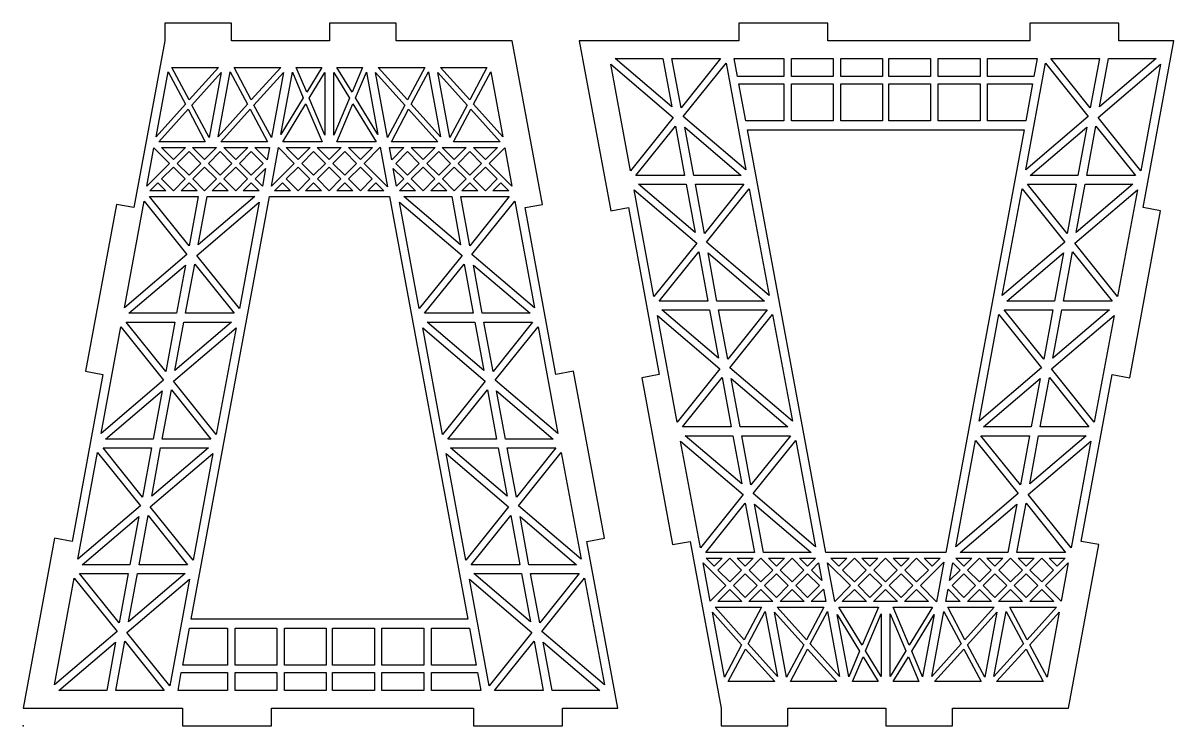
# Model space of a CAD drawing. Extents: x -98 to 109, y -126 to 135.
# Drawn here: x -98 to 108.9, y -126.5 to -0.1 of the extents above; entities that cross this region are included whole.
import ezdxf

# ---------------------------------------------------------------- set-up
doc = ezdxf.new("R2010")
doc.units = 0
doc.header["$MEASUREMENT"] = 0
doc.layers.add('CYAN', color=4, linetype='Continuous')
doc.layers.add('RED', color=1, linetype='Continuous')

msp = doc.modelspace()

# ---------------------------------------------------------------- linework, layer by layer
at = {"layer": 'CYAN'}
for p, q in [((-60.470003, -0.050002), (-72.470003, -0.050002)), ((-72.470003, -0.050002), (-72.470003, -3.250002)), ((-60.470003, -3.250002), (-60.470003, -0.050002)), ((-30.870003, -0.050002), (-42.870003, -0.050002)), ((-42.870003, -0.050002), (-42.870003, -3.250002)), ((-30.870003, -3.250002), (-30.870003, -0.050002)), ((46.729997, -0.050002), (30.729997, -0.050002)), ((30.729997, -0.050002), (30.729997, -3.250002)), ((46.729997, -3.250002), (46.729997, -0.050002)), ((99.049997, -0.050002), (83.049997, -0.050002)), ((83.049997, -0.050002), (83.049997, -3.250002)), ((99.049997, -3.250002), (99.049997, -0.050002)), ((-72.470003, -3.250002), (-78.030003, -33.250002)), ((-42.870003, -3.250002), (-60.470003, -3.250002)), ((-10.010003, -3.250002), (-30.870003, -3.250002)), ((-4.570003, -32.670002), (-10.010003, -3.250002)), ((2.049997, -3.250002), (7.709997, -33.830002)), ((30.729997, -3.250002), (2.049997, -3.250002)), ((83.049997, -3.250002), (46.729997, -3.250002)), ((108.949997, -3.250002), (99.049997, -3.250002)), ((103.389997, -33.250002), (108.949997, -3.250002)), ((-68.090003, -13.890002), (-71.190003, -8.050002)), ((-71.190003, -8.050002), (-62.810003, -8.050002)), ((-62.810003, -8.050002), (-68.090003, -13.890002)), ((-56.910003, -13.890002), (-60.010003, -8.050002)), ((-60.010003, -8.050002), (-51.630003, -8.050002)), ((-51.630003, -8.050002), (-56.910003, -13.890002)), ((-46.950003, -12.490002), (-48.830003, -8.050002)), ((-48.830003, -8.050002), (-44.230003, -8.050002)), ((-44.230003, -8.050002), (-46.950003, -12.490002)), ((-38.790003, -12.490002), (-41.510003, -8.050002)), ((-41.510003, -8.050002), (-36.910003, -8.050002)), ((-36.910003, -8.050002), (-38.790003, -12.490002)), ((-28.830003, -13.890002), (-34.110003, -8.050002)), ((-34.110003, -8.050002), (-25.730003, -8.050002)), ((-25.730003, -8.050002), (-28.830003, -13.890002)), ((-17.650003, -13.890002), (-22.930003, -8.050002)), ((-22.930003, -8.050002), (-14.550003, -8.050002)), ((-14.550003, -8.050002), (-17.650003, -13.890002)), ((7.709997, -7.450002), (18.949997, -17.030002)), ((11.269997, -26.610002), (7.709997, -7.450002)), ((8.509997, -6.450002), (17.089997, -6.450002)), ((18.689997, -15.130002), (8.509997, -6.450002)), ((17.089997, -6.450002), (18.689997, -15.130002)), ((18.709997, -6.450002), (27.449997, -6.450002)), ((20.349997, -15.290002), (18.709997, -6.450002)), ((27.449997, -6.450002), (20.349997, -15.290002)), ((20.729997, -16.870002), (28.429997, -7.290002)), ((28.429997, -7.290002), (31.969997, -26.450002)), ((29.909997, -6.450002), (38.809997, -6.450002)), ((30.489997, -9.650002), (29.909997, -6.450002)), ((38.809997, -6.450002), (38.809997, -9.650002)), ((40.169997, -9.650002), (40.169997, -6.450002)), ((40.169997, -6.450002), (47.689997, -6.450002)), ((47.689997, -6.450002), (47.689997, -9.650002)), ((49.049997, -9.650002), (49.049997, -6.450002)), ((49.049997, -6.450002), (56.569997, -6.450002)), ((56.569997, -6.450002), (56.569997, -9.650002)), ((57.689997, -9.650002), (57.689997, -6.450002)), ((57.689997, -6.450002), (65.209997, -6.450002)), ((65.209997, -6.450002), (65.209997, -9.650002)), ((66.569997, -9.650002), (66.569997, -6.450002)), ((66.569997, -6.450002), (74.089997, -6.450002)), ((74.089997, -6.450002), (74.089997, -9.650002)), ((75.449997, -9.650002), (75.449997, -6.450002)), ((75.449997, -6.450002), (84.349997, -6.450002)), ((82.289997, -26.450002), (85.829997, -7.290002)), ((84.349997, -6.450002), (83.769997, -9.650002)), ((85.829997, -7.290002), (93.529997, -16.870002)), ((86.809997, -6.450002), (95.549997, -6.450002)), ((93.909997, -15.290002), (86.809997, -6.450002)), ((95.549997, -6.450002), (93.909997, -15.290002)), ((95.309997, -17.030002), (106.549997, -7.450002)), ((105.749997, -6.450002), (95.569997, -15.130002)), ((95.569997, -15.130002), (97.169997, -6.450002)), ((97.169997, -6.450002), (105.749997, -6.450002)), ((106.549997, -7.450002), (102.989997, -26.610002)), ((-74.030003, -20.510002), (-71.870003, -8.810002)), ((-71.870003, -8.810002), (-68.770003, -14.650002)), ((-67.610003, -14.810002), (-62.330003, -8.950002)), ((-62.330003, -8.950002), (-64.510003, -20.650002)), ((-62.850003, -20.510002), (-60.690003, -8.810002)), ((-60.690003, -8.810002), (-57.590003, -14.650002)), ((-56.430003, -14.810002), (-51.150003, -8.950002)), ((-51.150003, -8.950002), (-53.310003, -20.650002)), ((-51.590003, -20.090002), (-49.510003, -8.910002)), ((-49.510003, -8.910002), (-47.570003, -13.490002)), ((-46.490003, -13.570002), (-43.670003, -8.970002)), ((-43.670003, -8.970002), (-43.670003, -20.190002)), ((-42.070003, -8.970002), (-39.250003, -13.570002)), ((-42.070003, -20.190002), (-42.070003, -8.970002)), ((-38.170003, -13.490002), (-36.230003, -8.910002)), ((-36.230003, -8.910002), (-34.150003, -20.090002)), ((-34.590003, -8.950002), (-29.310003, -14.810002)), ((-32.430003, -20.650002), (-34.590003, -8.950002)), ((-28.150003, -14.650002), (-25.050003, -8.810002)), ((-25.050003, -8.810002), (-22.890003, -20.510002)), ((-23.410003, -8.950002), (-18.130003, -14.810002)), ((-21.230003, -20.650002), (-23.410003, -8.950002)), ((-16.970003, -14.650002), (-13.870003, -8.810002)), ((-13.870003, -8.810002), (-11.710003, -20.510002)), ((38.809997, -9.650002), (30.489997, -9.650002)), ((47.689997, -9.650002), (40.169997, -9.650002)), ((56.569997, -9.650002), (49.049997, -9.650002)), ((65.209997, -9.650002), (57.689997, -9.650002)), ((74.089997, -9.650002), (66.569997, -9.650002)), ((83.769997, -9.650002), (75.449997, -9.650002)), ((30.749997, -11.010002), (38.809997, -11.010002)), ((31.969997, -17.650002), (30.749997, -11.010002)), ((38.809997, -11.010002), (38.809997, -17.650002)), ((40.169997, -17.650002), (40.169997, -11.010002)), ((40.169997, -11.010002), (47.689997, -11.010002)), ((47.689997, -11.010002), (47.689997, -17.650002)), ((49.049997, -11.010002), (56.569997, -11.010002)), ((49.049997, -17.650002), (49.049997, -11.010002)), ((56.569997, -11.010002), (56.569997, -17.650002)), ((57.689997, -11.010002), (65.209997, -11.010002)), ((57.689997, -17.650002), (57.689997, -11.010002)), ((65.209997, -11.010002), (65.209997, -17.650002)), ((66.569997, -11.010002), (74.089997, -11.010002)), ((66.569997, -17.650002), (66.569997, -11.010002)), ((74.089997, -11.010002), (74.089997, -17.650002)), ((75.449997, -11.010002), (83.509997, -11.010002)), ((75.449997, -17.650002), (75.449997, -11.010002)), ((83.509997, -11.010002), (82.289997, -17.650002)), ((-47.570003, -13.490002), (-51.590003, -20.090002)), ((-43.670003, -20.190002), (-46.490003, -13.570002)), ((-39.250003, -13.570002), (-42.070003, -20.190002)), ((-34.150003, -20.090002), (-38.170003, -13.490002)), ((-68.770003, -14.650002), (-74.030003, -20.510002)), ((-73.550003, -21.410002), (-68.290003, -15.570002)), ((-68.290003, -15.570002), (-65.190003, -21.410002)), ((-64.510003, -20.650002), (-67.610003, -14.810002)), ((-57.590003, -14.650002), (-62.850003, -20.510002)), ((-62.370003, -21.410002), (-57.110003, -15.570002)), ((-57.110003, -15.570002), (-54.010003, -21.410002)), ((-53.310003, -20.650002), (-56.430003, -14.810002)), ((-51.270003, -21.410002), (-47.090003, -14.590002)), ((-47.090003, -14.590002), (-44.190003, -21.410002)), ((-41.550003, -21.410002), (-38.650003, -14.590002)), ((-38.650003, -14.590002), (-34.470003, -21.410002)), ((-29.310003, -14.810002), (-32.430003, -20.650002)), ((-31.730003, -21.410002), (-28.630003, -15.570002)), ((-28.630003, -15.570002), (-23.370003, -21.410002)), ((-22.890003, -20.510002), (-28.150003, -14.650002)), ((-18.130003, -14.810002), (-21.230003, -20.650002)), ((-20.550003, -21.410002), (-17.450003, -15.570002)), ((-17.450003, -15.570002), (-12.190003, -21.410002)), ((-11.710003, -20.510002), (-16.970003, -14.650002)), ((18.949997, -17.030002), (11.269997, -26.610002)), ((12.229997, -27.450002), (19.329997, -18.610002)), ((19.329997, -18.610002), (20.969997, -27.450002)), ((31.969997, -26.450002), (20.729997, -16.870002)), ((38.809997, -17.650002), (31.969997, -17.650002)), ((47.689997, -17.650002), (40.169997, -17.650002)), ((56.569997, -17.650002), (49.049997, -17.650002)), ((65.209997, -17.650002), (57.689997, -17.650002)), ((74.089997, -17.650002), (66.569997, -17.650002)), ((82.289997, -17.650002), (75.449997, -17.650002)), ((93.529997, -16.870002), (82.289997, -26.450002)), ((93.289997, -27.450002), (94.929997, -18.610002)), ((94.929997, -18.610002), (102.029997, -27.450002)), ((102.989997, -26.610002), (95.309997, -17.030002)), ((22.609997, -27.450002), (20.989997, -18.770002)), ((20.989997, -18.770002), (31.169997, -27.450002)), ((32.269997, -19.250002), (81.989997, -19.250002)), ((46.349997, -95.250002), (32.269997, -19.250002)), ((81.989997, -19.250002), (67.909997, -95.250002)), ((83.089997, -27.450002), (93.269997, -18.770002)), ((93.269997, -18.770002), (91.649997, -27.450002)), ((-75.690003, -29.370002), (-74.410003, -22.470002)), ((-74.410003, -22.470002), (-71.590003, -25.290002)), ((-65.190003, -21.410002), (-73.550003, -21.410002)), ((-70.910003, -24.610002), (-73.070003, -22.450002)), ((-73.070003, -22.450002), (-68.750003, -22.450002)), ((-68.750003, -22.450002), (-70.910003, -24.610002)), ((-67.470003, -22.450002), (-63.150003, -22.450002)), ((-65.310003, -24.610002), (-67.470003, -22.450002)), ((-63.150003, -22.450002), (-65.310003, -24.610002)), ((-54.010003, -21.410002), (-62.370003, -21.410002)), ((-59.710003, -24.610002), (-61.870003, -22.450002)), ((-61.870003, -22.450002), (-57.550003, -22.450002)), ((-57.550003, -22.450002), (-59.710003, -24.610002)), ((-54.070003, -24.670002), (-56.270003, -22.450002)), ((-56.270003, -22.450002), (-53.650003, -22.450002)), ((-53.650003, -22.450002), (-54.070003, -24.670002)), ((-53.310003, -29.410002), (-52.030003, -22.450002)), ((-52.030003, -22.450002), (-49.190003, -25.290002)), ((-44.190003, -21.410002), (-51.270003, -21.410002)), ((-48.510003, -24.610002), (-50.670003, -22.450002)), ((-50.670003, -22.450002), (-46.350003, -22.450002)), ((-46.350003, -22.450002), (-48.510003, -24.610002)), ((-42.910003, -24.610002), (-45.070003, -22.450002)), ((-45.070003, -22.450002), (-40.750003, -22.450002)), ((-40.750003, -22.450002), (-42.910003, -24.610002)), ((-34.470003, -21.410002), (-41.550003, -21.410002)), ((-37.310003, -24.610002), (-39.470003, -22.450002)), ((-39.470003, -22.450002), (-35.150003, -22.450002)), ((-35.150003, -22.450002), (-37.310003, -24.610002)), ((-36.630003, -25.290002), (-33.730003, -22.390002)), ((-33.730003, -22.390002), (-32.410003, -29.510002)), ((-31.670003, -24.670002), (-32.090003, -22.450002)), ((-32.090003, -22.450002), (-29.470003, -22.450002)), ((-23.370003, -21.410002), (-31.730003, -21.410002)), ((-29.470003, -22.450002), (-31.670003, -24.670002)), ((-26.030003, -24.610002), (-28.190003, -22.450002)), ((-28.190003, -22.450002), (-23.870003, -22.450002)), ((-23.870003, -22.450002), (-26.030003, -24.610002)), ((-20.430003, -24.610002), (-22.590003, -22.450002)), ((-22.590003, -22.450002), (-18.270003, -22.450002)), ((-12.190003, -21.410002), (-20.550003, -21.410002)), ((-18.270003, -22.450002), (-20.430003, -24.610002)), ((-14.830003, -24.610002), (-16.990003, -22.450002)), ((-16.990003, -22.450002), (-12.670003, -22.450002)), ((-12.670003, -22.450002), (-14.830003, -24.610002)), ((-14.150003, -25.290002), (-11.330003, -22.470002)), ((-11.330003, -22.470002), (-10.050003, -29.370002)), ((-70.230003, -25.290002), (-68.110003, -23.170002)), ((-68.110003, -23.170002), (-65.990003, -25.290002)), ((-64.630003, -25.290002), (-62.510003, -23.170002)), ((-62.510003, -23.170002), (-60.390003, -25.290002)), ((-59.030003, -25.290002), (-56.910003, -23.170002)), ((-56.910003, -23.170002), (-54.790003, -25.290002)), ((-47.830003, -25.290002), (-45.710003, -23.170002)), ((-45.710003, -23.170002), (-43.590003, -25.290002)), ((-42.230003, -25.290002), (-40.110003, -23.170002)), ((-40.110003, -23.170002), (-37.990003, -25.290002)), ((-30.950003, -25.290002), (-28.830003, -23.170002)), ((-28.830003, -23.170002), (-26.710003, -25.290002)), ((-25.350003, -25.290002), (-23.230003, -23.170002)), ((-23.230003, -23.170002), (-21.110003, -25.290002)), ((-19.750003, -25.290002), (-17.630003, -23.170002)), ((-17.630003, -23.170002), (-15.510003, -25.290002)), ((-71.590003, -25.290002), (-75.690003, -29.370002)), ((-73.030003, -28.090002), (-70.910003, -25.970002)), ((-70.910003, -25.970002), (-68.790003, -28.090002)), ((-68.110003, -27.410002), (-70.230003, -25.290002)), ((-65.990003, -25.290002), (-68.110003, -27.410002)), ((-67.430003, -28.090002), (-65.310003, -25.970002)), ((-65.310003, -25.970002), (-63.190003, -28.090002)), ((-62.510003, -27.410002), (-64.630003, -25.290002)), ((-60.390003, -25.290002), (-62.510003, -27.410002)), ((-61.830003, -28.090002), (-59.710003, -25.970002)), ((-59.710003, -25.970002), (-57.590003, -28.090002)), ((-56.910003, -27.410002), (-59.030003, -25.290002)), ((-54.790003, -25.290002), (-56.910003, -27.410002)), ((-56.230003, -28.090002), (-54.350003, -26.210002)), ((-54.350003, -26.210002), (-54.930003, -29.390002)), ((-49.190003, -25.290002), (-53.310003, -29.410002)), ((-50.630003, -28.090002), (-48.510003, -25.970002)), ((-48.510003, -25.970002), (-46.390003, -28.090002)), ((-45.710003, -27.410002), (-47.830003, -25.290002)), ((-43.590003, -25.290002), (-45.710003, -27.410002)), ((-45.030003, -28.090002), (-42.910003, -25.970002)), ((-42.910003, -25.970002), (-40.790003, -28.090002)), ((-40.110003, -27.410002), (-42.230003, -25.290002)), ((-37.990003, -25.290002), (-40.110003, -27.410002)), ((-39.430003, -28.090002), (-37.310003, -25.970002)), ((-37.310003, -25.970002), (-35.190003, -28.090002)), ((-32.410003, -29.510002), (-36.630003, -25.290002)), ((-30.810003, -29.390002), (-31.390003, -26.210002)), ((-31.390003, -26.210002), (-29.510003, -28.090002)), ((-28.830003, -27.410002), (-30.950003, -25.290002)), ((-26.710003, -25.290002), (-28.830003, -27.410002)), ((-28.150003, -28.090002), (-26.030003, -25.970002)), ((-26.030003, -25.970002), (-23.910003, -28.090002)), ((-23.230003, -27.410002), (-25.350003, -25.290002)), ((-21.110003, -25.290002), (-23.230003, -27.410002)), ((-22.550003, -28.090002), (-20.430003, -25.970002)), ((-20.430003, -25.970002), (-18.310003, -28.090002)), ((-17.630003, -27.410002), (-19.750003, -25.290002)), ((-15.510003, -25.290002), (-17.630003, -27.410002)), ((-16.950003, -28.090002), (-14.830003, -25.970002)), ((-14.830003, -25.970002), (-12.710003, -28.090002)), ((-10.050003, -29.370002), (-14.150003, -25.290002)), ((-75.150003, -30.210002), (-73.710003, -28.770002)), ((-73.710003, -28.770002), (-72.270003, -30.210002)), ((-70.910003, -30.210002), (-73.030003, -28.090002)), ((-68.790003, -28.090002), (-70.910003, -30.210002)), ((-69.550003, -30.210002), (-68.110003, -28.770002)), ((-68.110003, -28.770002), (-66.670003, -30.210002)), ((-65.310003, -30.210002), (-67.430003, -28.090002)), ((-63.190003, -28.090002), (-65.310003, -30.210002)), ((-63.950003, -30.210002), (-62.510003, -28.770002)), ((-62.510003, -28.770002), (-61.070003, -30.210002)), ((-59.710003, -30.210002), (-61.830003, -28.090002)), ((-57.590003, -28.090002), (-59.710003, -30.210002)), ((-58.350003, -30.210002), (-56.910003, -28.770002)), ((-56.910003, -28.770002), (-55.470003, -30.210002)), ((-54.930003, -29.390002), (-56.230003, -28.090002)), ((-52.750003, -30.210002), (-51.310003, -28.770002)), ((-51.310003, -28.770002), (-49.870003, -30.210002)), ((-48.510003, -30.210002), (-50.630003, -28.090002)), ((-46.390003, -28.090002), (-48.510003, -30.210002)), ((-47.150003, -30.210002), (-45.710003, -28.770002)), ((-45.710003, -28.770002), (-44.270003, -30.210002)), ((-42.910003, -30.210002), (-45.030003, -28.090002)), ((-40.790003, -28.090002), (-42.910003, -30.210002)), ((-41.550003, -30.210002), (-40.110003, -28.770002)), ((-40.110003, -28.770002), (-38.670003, -30.210002)), ((-37.310003, -30.210002), (-39.430003, -28.090002)), ((-35.190003, -28.090002), (-37.310003, -30.210002)), ((-35.950003, -30.210002), (-34.510003, -28.770002)), ((-34.510003, -28.770002), (-33.070003, -30.210002)), ((-29.510003, -28.090002), (-30.810003, -29.390002)), ((-30.270003, -30.210002), (-28.830003, -28.770002)), ((-28.830003, -28.770002), (-27.390003, -30.210002)), ((-26.030003, -30.210002), (-28.150003, -28.090002)), ((-23.910003, -28.090002), (-26.030003, -30.210002)), ((-24.670003, -30.210002), (-23.230003, -28.770002)), ((-23.230003, -28.770002), (-21.790003, -30.210002)), ((-20.430003, -30.210002), (-22.550003, -28.090002)), ((-18.310003, -28.090002), (-20.430003, -30.210002)), ((-19.070003, -30.210002), (-17.630003, -28.770002)), ((-17.630003, -28.770002), (-16.190003, -30.210002)), ((-14.830003, -30.210002), (-16.950003, -28.090002)), ((-12.710003, -28.090002), (-14.830003, -30.210002)), ((-13.470003, -30.210002), (-12.030003, -28.770002)), ((-12.030003, -28.770002), (-10.590003, -30.210002)), ((20.969997, -27.450002), (12.229997, -27.450002)), ((31.169997, -27.450002), (22.609997, -27.450002)), ((91.649997, -27.450002), (83.089997, -27.450002)), ((102.029997, -27.450002), (93.289997, -27.450002)), ((-72.270003, -30.210002), (-75.150003, -30.210002)), ((-66.670003, -30.210002), (-69.550003, -30.210002)), ((-61.070003, -30.210002), (-63.950003, -30.210002)), ((-55.470003, -30.210002), (-58.350003, -30.210002)), ((-49.870003, -30.210002), (-52.750003, -30.210002)), ((-44.270003, -30.210002), (-47.150003, -30.210002)), ((-38.670003, -30.210002), (-41.550003, -30.210002)), ((-33.070003, -30.210002), (-35.950003, -30.210002)), ((-27.390003, -30.210002), (-30.270003, -30.210002)), ((-21.790003, -30.210002), (-24.670003, -30.210002)), ((-16.190003, -30.210002), (-19.070003, -30.210002)), ((-10.590003, -30.210002), (-13.470003, -30.210002)), ((15.449997, -49.210002), (11.889997, -30.050002)), ((11.889997, -30.050002), (23.149997, -39.630002)), ((22.869997, -37.730002), (12.709997, -29.050002)), ((12.709997, -29.050002), (21.269997, -29.050002)), ((21.269997, -29.050002), (22.869997, -37.730002)), ((24.529997, -37.890002), (22.909997, -29.050002)), ((22.909997, -29.050002), (31.629997, -29.050002)), ((31.629997, -29.050002), (24.529997, -37.890002)), ((24.909997, -39.470002), (32.609997, -29.890002)), ((32.609997, -29.890002), (36.169997, -49.050002)), ((78.089997, -49.050002), (81.649997, -29.890002)), ((81.649997, -29.890002), (89.349997, -39.470002)), ((89.729997, -37.890002), (82.629997, -29.050002)), ((82.629997, -29.050002), (91.349997, -29.050002)), ((91.349997, -29.050002), (89.729997, -37.890002)), ((91.109997, -39.630002), (102.369997, -30.050002)), ((101.549997, -29.050002), (91.389997, -37.730002)), ((91.389997, -37.730002), (92.989997, -29.050002)), ((92.989997, -29.050002), (101.549997, -29.050002)), ((102.369997, -30.050002), (98.809997, -49.210002)), ((-81.170003, -32.670002), (-86.730003, -62.670002)), ((-78.030003, -33.250002), (-81.170003, -32.670002)), ((-79.730003, -51.250002), (-76.190003, -32.090002)), ((-76.190003, -32.090002), (-68.490003, -41.670002)), ((-68.110003, -40.090002), (-75.210003, -31.250002)), ((-75.210003, -31.250002), (-66.470003, -31.250002)), ((-66.470003, -31.250002), (-68.110003, -40.090002)), ((-67.730003, -107.250002), (-53.650003, -31.250002)), ((-66.710003, -41.830002), (-55.470003, -32.250002)), ((-56.270003, -31.250002), (-66.450003, -39.930002)), ((-66.450003, -39.930002), (-64.850003, -31.250002)), ((-64.850003, -31.250002), (-56.270003, -31.250002)), ((-55.470003, -32.250002), (-59.010003, -51.410002)), ((-53.650003, -31.250002), (-32.090003, -31.250002)), ((-32.090003, -31.250002), (-18.010003, -107.250002)), ((-26.730003, -51.410002), (-30.270003, -32.250002)), ((-30.270003, -32.250002), (-19.030003, -41.830002)), ((-19.290003, -39.930002), (-29.470003, -31.250002)), ((-29.470003, -31.250002), (-20.890003, -31.250002)), ((-20.890003, -31.250002), (-19.290003, -39.930002)), ((-17.630003, -40.090002), (-19.270003, -31.250002)), ((-19.270003, -31.250002), (-10.530003, -31.250002)), ((-10.530003, -31.250002), (-17.630003, -40.090002)), ((-17.250003, -41.670002), (-9.550003, -32.090002)), ((-9.550003, -32.090002), (-6.010003, -51.250002)), ((-7.710003, -33.250002), (-4.570003, -32.670002)), ((-2.150003, -63.250002), (-7.710003, -33.250002)), ((7.709997, -33.830002), (10.869997, -33.250002)), ((10.869997, -33.250002), (16.409997, -63.250002)), ((100.989997, -63.830002), (106.549997, -33.830002)), ((106.549997, -33.830002), (103.389997, -33.250002)), ((23.149997, -39.630002), (15.449997, -49.210002)), ((16.429997, -50.050002), (23.529997, -41.210002)), ((23.529997, -41.210002), (25.169997, -50.050002)), ((36.169997, -49.050002), (24.909997, -39.470002)), ((26.789997, -50.050002), (25.189997, -41.370002)), ((25.189997, -41.370002), (35.369997, -50.050002)), ((89.349997, -39.470002), (78.089997, -49.050002)), ((78.889997, -50.050002), (89.069997, -41.370002)), ((89.069997, -41.370002), (87.469997, -50.050002)), ((89.089997, -50.050002), (90.729997, -41.210002)), ((90.729997, -41.210002), (97.829997, -50.050002)), ((98.809997, -49.210002), (91.109997, -39.630002)), ((-68.490003, -41.670002), (-79.730003, -51.250002)), ((-68.730003, -52.250002), (-67.090003, -43.410002)), ((-67.090003, -43.410002), (-59.990003, -52.250002)), ((-59.010003, -51.410002), (-66.710003, -41.830002)), ((-19.030003, -41.830002), (-26.730003, -51.410002)), ((-25.750003, -52.250002), (-18.650003, -43.410002)), ((-18.650003, -43.410002), (-17.010003, -52.250002)), ((-6.010003, -51.250002), (-17.250003, -41.670002)), ((-78.930003, -52.250002), (-68.750003, -43.570002)), ((-68.750003, -43.570002), (-70.350003, -52.250002)), ((-15.390003, -52.250002), (-16.990003, -43.570002)), ((-16.990003, -43.570002), (-6.810003, -52.250002)), ((25.169997, -50.050002), (16.429997, -50.050002)), ((27.069997, -60.330002), (16.889997, -51.650002)), ((16.889997, -51.650002), (25.449997, -51.650002)), ((25.449997, -51.650002), (27.069997, -60.330002)), ((35.369997, -50.050002), (26.789997, -50.050002)), ((28.729997, -60.490002), (27.089997, -51.650002)), ((27.089997, -51.650002), (35.829997, -51.650002)), ((35.829997, -51.650002), (28.729997, -60.490002)), ((85.529997, -60.490002), (78.429997, -51.650002)), ((78.429997, -51.650002), (87.169997, -51.650002)), ((87.469997, -50.050002), (78.889997, -50.050002)), ((87.169997, -51.650002), (85.529997, -60.490002)), ((97.369997, -51.650002), (87.189997, -60.330002)), ((87.189997, -60.330002), (88.809997, -51.650002)), ((88.809997, -51.650002), (97.369997, -51.650002)), ((97.829997, -50.050002), (89.089997, -50.050002)), ((-70.350003, -52.250002), (-78.930003, -52.250002)), ((-59.990003, -52.250002), (-68.730003, -52.250002)), ((-17.010003, -52.250002), (-25.750003, -52.250002)), ((-6.810003, -52.250002), (-15.390003, -52.250002)), ((19.629997, -71.810002), (16.089997, -52.650002)), ((16.089997, -52.650002), (27.329997, -62.230002)), ((29.109997, -62.070002), (36.789997, -52.490002)), ((36.789997, -52.490002), (40.349997, -71.650002)), ((73.909997, -71.650002), (77.469997, -52.490002)), ((77.469997, -52.490002), (85.149997, -62.070002)), ((86.929997, -62.230002), (98.169997, -52.650002)), ((98.169997, -52.650002), (94.629997, -71.810002)), ((-83.910003, -73.850002), (-80.370003, -54.690002)), ((-80.370003, -54.690002), (-72.670003, -64.270002)), ((-72.290003, -62.690002), (-79.390003, -53.850002)), ((-79.390003, -53.850002), (-70.650003, -53.850002)), ((-70.650003, -53.850002), (-72.290003, -62.690002)), ((-70.890003, -64.430002), (-59.650003, -54.850002)), ((-60.450003, -53.850002), (-70.630003, -62.530002)), ((-70.630003, -62.530002), (-69.030003, -53.850002)), ((-69.030003, -53.850002), (-60.450003, -53.850002)), ((-59.650003, -54.850002), (-63.210003, -74.010002)), ((-22.530003, -74.010002), (-26.090003, -54.850002)), ((-26.090003, -54.850002), (-14.850003, -64.430002)), ((-15.110003, -62.530002), (-25.290003, -53.850002)), ((-25.290003, -53.850002), (-16.710003, -53.850002)), ((-16.710003, -53.850002), (-15.110003, -62.530002)), ((-13.450003, -62.690002), (-15.090003, -53.850002)), ((-15.090003, -53.850002), (-6.350003, -53.850002)), ((-6.350003, -53.850002), (-13.450003, -62.690002)), ((-13.070003, -64.270002), (-5.370003, -54.690002)), ((-5.370003, -54.690002), (-1.830003, -73.850002)), ((-83.590003, -63.250002), (-89.130003, -93.250002)), ((-86.730003, -62.670002), (-83.590003, -63.250002)), ((0.989997, -62.670002), (-2.150003, -63.250002)), ((6.549997, -92.670002), (0.989997, -62.670002)), ((16.409997, -63.250002), (13.269997, -63.830002)), ((13.269997, -63.830002), (18.829997, -93.830002)), ((27.329997, -62.230002), (19.629997, -71.810002)), ((20.609997, -72.650002), (27.709997, -63.810002)), ((27.709997, -63.810002), (29.349997, -72.650002)), ((40.349997, -71.650002), (29.109997, -62.070002)), ((30.969997, -72.650002), (29.369997, -63.970002)), ((29.369997, -63.970002), (39.549997, -72.650002)), ((85.149997, -62.070002), (73.909997, -71.650002)), ((74.709997, -72.650002), (84.889997, -63.970002)), ((84.889997, -63.970002), (83.289997, -72.650002)), ((84.909997, -72.650002), (86.549997, -63.810002)), ((86.549997, -63.810002), (93.649997, -72.650002)), ((94.629997, -71.810002), (86.929997, -62.230002)), ((92.289997, -93.250002), (97.849997, -63.250002)), ((97.849997, -63.250002), (100.989997, -63.830002)), ((-72.670003, -64.270002), (-83.910003, -73.850002)), ((-83.110003, -74.850002), (-72.930003, -66.170002)), ((-72.930003, -66.170002), (-74.550003, -74.850002)), ((-72.910003, -74.850002), (-71.270003, -66.010002)), ((-71.270003, -66.010002), (-64.170003, -74.850002)), ((-63.210003, -74.010002), (-70.890003, -64.430002)), ((-14.850003, -64.430002), (-22.530003, -74.010002)), ((-21.570003, -74.850002), (-14.470003, -66.010002)), ((-14.470003, -66.010002), (-12.830003, -74.850002)), ((-1.830003, -73.850002), (-13.070003, -64.270002)), ((-11.190003, -74.850002), (-12.810003, -66.170002)), ((-12.810003, -66.170002), (-2.630003, -74.850002)), ((29.349997, -72.650002), (20.609997, -72.650002)), ((31.249997, -82.930002), (21.069997, -74.250002)), ((21.069997, -74.250002), (29.649997, -74.250002)), ((29.649997, -74.250002), (31.249997, -82.930002)), ((39.549997, -72.650002), (30.969997, -72.650002)), ((32.909997, -83.090002), (31.269997, -74.250002)), ((31.269997, -74.250002), (40.009997, -74.250002)), ((40.009997, -74.250002), (32.909997, -83.090002)), ((81.349997, -83.090002), (74.249997, -74.250002)), ((74.249997, -74.250002), (82.989997, -74.250002)), ((83.289997, -72.650002), (74.709997, -72.650002)), ((82.989997, -74.250002), (81.349997, -83.090002)), ((93.189997, -74.250002), (83.009997, -82.930002)), ((83.009997, -82.930002), (84.609997, -74.250002)), ((84.609997, -74.250002), (93.189997, -74.250002)), ((93.649997, -72.650002), (84.909997, -72.650002)), ((-76.470003, -85.290002), (-83.570003, -76.450002)), ((-83.570003, -76.450002), (-74.830003, -76.450002)), ((-74.550003, -74.850002), (-83.110003, -74.850002)), ((-74.830003, -76.450002), (-76.470003, -85.290002)), ((-64.630003, -76.450002), (-74.810003, -85.130002)), ((-74.810003, -85.130002), (-73.210003, -76.450002)), ((-73.210003, -76.450002), (-64.630003, -76.450002)), ((-64.170003, -74.850002), (-72.910003, -74.850002)), ((-12.830003, -74.850002), (-21.570003, -74.850002)), ((-10.930003, -85.130002), (-21.110003, -76.450002)), ((-21.110003, -76.450002), (-12.530003, -76.450002)), ((-12.530003, -76.450002), (-10.930003, -85.130002)), ((-2.630003, -74.850002), (-11.190003, -74.850002)), ((-9.270003, -85.290002), (-10.910003, -76.450002)), ((-10.910003, -76.450002), (-2.170003, -76.450002)), ((-2.170003, -76.450002), (-9.270003, -85.290002)), ((23.809997, -94.410002), (20.269997, -75.250002)), ((20.269997, -75.250002), (31.509997, -84.830002)), ((33.289997, -84.670002), (40.989997, -75.090002)), ((40.989997, -75.090002), (44.529997, -94.250002)), ((69.729997, -94.250002), (73.269997, -75.090002)), ((73.269997, -75.090002), (80.969997, -84.670002)), ((82.749997, -84.830002), (93.989997, -75.250002)), ((93.989997, -75.250002), (90.449997, -94.410002)), ((-88.110003, -96.450002), (-84.550003, -77.290002)), ((-84.550003, -77.290002), (-76.850003, -86.870002)), ((-75.090003, -87.030002), (-63.830003, -77.450002)), ((-63.830003, -77.450002), (-67.390003, -96.610002)), ((-18.350003, -96.610002), (-21.910003, -77.450002)), ((-21.910003, -77.450002), (-10.650003, -87.030002)), ((-8.890003, -86.870002), (-1.190003, -77.290002)), ((-1.190003, -77.290002), (2.369997, -96.450002)), ((44.529997, -94.250002), (33.289997, -84.670002)), ((80.969997, -84.670002), (69.729997, -94.250002)), ((-76.850003, -86.870002), (-88.110003, -96.450002)), ((2.369997, -96.450002), (-8.890003, -86.870002)), ((31.509997, -84.830002), (23.809997, -94.410002)), ((24.789997, -95.250002), (31.889997, -86.410002)), ((31.889997, -86.410002), (33.529997, -95.250002)), ((35.149997, -95.250002), (33.549997, -86.570002)), ((33.549997, -86.570002), (43.729997, -95.250002)), ((70.529997, -95.250002), (80.709997, -86.570002)), ((80.709997, -86.570002), (79.109997, -95.250002)), ((80.729997, -95.250002), (82.369997, -86.410002)), ((82.369997, -86.410002), (89.469997, -95.250002)), ((90.449997, -94.410002), (82.749997, -84.830002)), ((-87.290003, -97.450002), (-77.130003, -88.770002)), ((-77.130003, -88.770002), (-78.730003, -97.450002)), ((-77.090003, -97.450002), (-75.470003, -88.610002)), ((-75.470003, -88.610002), (-68.370003, -97.450002)), ((-67.390003, -96.610002), (-75.090003, -87.030002)), ((-10.650003, -87.030002), (-18.350003, -96.610002)), ((-17.370003, -97.450002), (-10.270003, -88.610002)), ((-10.270003, -88.610002), (-8.650003, -97.450002)), ((-7.010003, -97.450002), (-8.610003, -88.770002)), ((-8.610003, -88.770002), (1.549997, -97.450002)), ((-92.290003, -92.670002), (-97.950003, -123.250002)), ((-89.130003, -93.250002), (-92.290003, -92.670002)), ((3.389997, -93.250002), (6.549997, -92.670002)), ((8.949997, -123.250002), (3.389997, -93.250002)), ((18.829997, -93.830002), (21.969997, -93.250002)), ((21.969997, -93.250002), (27.529997, -123.250002)), ((89.989997, -123.250002), (95.429997, -93.830002)), ((95.429997, -93.830002), (92.289997, -93.250002)), ((25.589997, -104.030002), (24.309997, -97.130002)), ((24.309997, -97.130002), (28.409997, -101.210002)), ((33.529997, -95.250002), (24.789997, -95.250002)), ((26.289997, -97.730002), (24.849997, -96.290002)), ((24.849997, -96.290002), (27.729997, -96.290002)), ((27.729997, -96.290002), (26.289997, -97.730002)), ((26.969997, -98.410002), (29.089997, -96.290002)), ((29.089997, -96.290002), (31.209997, -98.410002)), ((31.889997, -97.730002), (30.449997, -96.290002)), ((30.449997, -96.290002), (33.329997, -96.290002)), ((33.329997, -96.290002), (31.889997, -97.730002)), ((32.569997, -98.410002), (34.689997, -96.290002)), ((34.689997, -96.290002), (36.809997, -98.410002)), ((43.729997, -95.250002), (35.149997, -95.250002)), ((37.489997, -97.730002), (36.049997, -96.290002)), ((36.049997, -96.290002), (38.929997, -96.290002)), ((38.929997, -96.290002), (37.489997, -97.730002)), ((38.169997, -98.410002), (40.289997, -96.290002)), ((40.289997, -96.290002), (42.409997, -98.410002)), ((43.089997, -97.730002), (41.649997, -96.290002)), ((41.649997, -96.290002), (44.529997, -96.290002)), ((44.529997, -96.290002), (43.089997, -97.730002)), ((43.769997, -98.410002), (45.069997, -97.110002)), ((45.069997, -97.110002), (45.649997, -100.290002)), ((67.909997, -95.250002), (46.349997, -95.250002)), ((47.969997, -104.050002), (46.689997, -97.090002)), ((46.689997, -97.090002), (50.809997, -101.210002)), ((48.689997, -97.730002), (47.249997, -96.290002)), ((47.249997, -96.290002), (50.129997, -96.290002)), ((50.129997, -96.290002), (48.689997, -97.730002)), ((49.369997, -98.410002), (51.489997, -96.290002)), ((51.489997, -96.290002), (53.609997, -98.410002)), ((54.289997, -97.730002), (52.849997, -96.290002)), ((52.849997, -96.290002), (55.729997, -96.290002)), ((55.729997, -96.290002), (54.289997, -97.730002)), ((54.969997, -98.410002), (57.089997, -96.290002)), ((57.089997, -96.290002), (59.209997, -98.410002)), ((59.889997, -97.730002), (58.449997, -96.290002)), ((58.449997, -96.290002), (61.329997, -96.290002)), ((61.329997, -96.290002), (59.889997, -97.730002)), ((60.569997, -98.410002), (62.689997, -96.290002)), ((62.689997, -96.290002), (64.809997, -98.410002)), ((63.369997, -101.210002), (67.589997, -96.990002)), ((65.489997, -97.730002), (64.049997, -96.290002)), ((64.049997, -96.290002), (66.929997, -96.290002)), ((66.929997, -96.290002), (65.489997, -97.730002)), ((67.589997, -96.990002), (66.269997, -104.110002)), ((68.609997, -100.290002), (69.189997, -97.110002)), ((69.189997, -97.110002), (70.489997, -98.410002)), ((71.169997, -97.730002), (69.729997, -96.290002)), ((69.729997, -96.290002), (72.609997, -96.290002)), ((79.109997, -95.250002), (70.529997, -95.250002)), ((72.609997, -96.290002), (71.169997, -97.730002)), ((71.849997, -98.410002), (73.969997, -96.290002)), ((73.969997, -96.290002), (76.089997, -98.410002)), ((76.769997, -97.730002), (75.329997, -96.290002)), ((75.329997, -96.290002), (78.209997, -96.290002)), ((78.209997, -96.290002), (76.769997, -97.730002)), ((77.449997, -98.410002), (79.569997, -96.290002)), ((79.569997, -96.290002), (81.689997, -98.410002)), ((89.469997, -95.250002), (80.729997, -95.250002)), ((80.929997, -96.290002), (83.809997, -96.290002)), ((82.369997, -97.730002), (80.929997, -96.290002)), ((83.809997, -96.290002), (82.369997, -97.730002)), ((83.049997, -98.410002), (85.169997, -96.290002)), ((85.169997, -96.290002), (87.289997, -98.410002)), ((85.849997, -101.210002), (89.949997, -97.130002)), ((87.969997, -97.730002), (86.529997, -96.290002)), ((86.529997, -96.290002), (89.409997, -96.290002)), ((89.409997, -96.290002), (87.969997, -97.730002)), ((89.949997, -97.130002), (88.669997, -104.030002)), ((-80.670003, -107.890002), (-87.770003, -99.050002)), ((-87.770003, -99.050002), (-79.030003, -99.050002)), ((-78.730003, -97.450002), (-87.290003, -97.450002)), ((-79.030003, -99.050002), (-80.670003, -107.890002)), ((-68.830003, -99.050002), (-79.010003, -107.730002)), ((-79.010003, -107.730002), (-77.390003, -99.050002)), ((-77.390003, -99.050002), (-68.830003, -99.050002)), ((-68.370003, -97.450002), (-77.090003, -97.450002)), ((-8.650003, -97.450002), (-17.370003, -97.450002)), ((-6.730003, -107.730002), (-16.910003, -99.050002)), ((-16.910003, -99.050002), (-8.350003, -99.050002)), ((-8.350003, -99.050002), (-6.730003, -107.730002)), ((1.549997, -97.450002), (-7.010003, -97.450002)), ((-5.070003, -107.890002), (-6.710003, -99.050002)), ((-6.710003, -99.050002), (2.029997, -99.050002)), ((2.029997, -99.050002), (-5.070003, -107.890002)), ((29.089997, -100.530002), (26.969997, -98.410002)), ((31.209997, -98.410002), (29.089997, -100.530002)), ((29.769997, -101.210002), (31.889997, -99.090002)), ((31.889997, -99.090002), (34.009997, -101.210002)), ((34.689997, -100.530002), (32.569997, -98.410002)), ((36.809997, -98.410002), (34.689997, -100.530002)), ((35.369997, -101.210002), (37.489997, -99.090002)), ((37.489997, -99.090002), (39.609997, -101.210002)), ((40.289997, -100.530002), (38.169997, -98.410002)), ((42.409997, -98.410002), (40.289997, -100.530002)), ((40.969997, -101.210002), (43.089997, -99.090002)), ((43.089997, -99.090002), (45.209997, -101.210002)), ((45.649997, -100.290002), (43.769997, -98.410002)), ((51.489997, -100.530002), (49.369997, -98.410002)), ((53.609997, -98.410002), (51.489997, -100.530002)), ((52.169997, -101.210002), (54.289997, -99.090002)), ((54.289997, -99.090002), (56.409997, -101.210002)), ((57.089997, -100.530002), (54.969997, -98.410002)), ((59.209997, -98.410002), (57.089997, -100.530002)), ((57.769997, -101.210002), (59.889997, -99.090002)), ((59.889997, -99.090002), (62.009997, -101.210002)), ((62.689997, -100.530002), (60.569997, -98.410002)), ((64.809997, -98.410002), (62.689997, -100.530002)), ((70.489997, -98.410002), (68.609997, -100.290002)), ((69.049997, -101.210002), (71.169997, -99.090002)), ((71.169997, -99.090002), (73.289997, -101.210002)), ((73.969997, -100.530002), (71.849997, -98.410002)), ((76.089997, -98.410002), (73.969997, -100.530002)), ((74.649997, -101.210002), (76.769997, -99.090002)), ((76.769997, -99.090002), (78.889997, -101.210002)), ((79.569997, -100.530002), (77.449997, -98.410002)), ((81.689997, -98.410002), (79.569997, -100.530002)), ((80.249997, -101.210002), (82.369997, -99.090002)), ((82.369997, -99.090002), (84.489997, -101.210002)), ((85.169997, -100.530002), (83.049997, -98.410002)), ((87.289997, -98.410002), (85.169997, -100.530002)), ((-92.290003, -119.050002), (-88.730003, -99.890002)), ((-88.730003, -99.890002), (-81.050003, -109.470002)), ((-79.270003, -109.630002), (-68.030003, -100.050002)), ((-68.030003, -100.050002), (-71.570003, -119.210002)), ((-14.170003, -119.210002), (-17.710003, -100.050002)), ((-17.710003, -100.050002), (-6.470003, -109.630002)), ((-4.690003, -109.470002), (2.989997, -99.890002)), ((2.989997, -99.890002), (6.549997, -119.050002)), ((28.409997, -101.210002), (25.589997, -104.030002)), ((31.889997, -103.330002), (29.769997, -101.210002)), ((34.009997, -101.210002), (31.889997, -103.330002)), ((37.489997, -103.330002), (35.369997, -101.210002)), ((39.609997, -101.210002), (37.489997, -103.330002)), ((43.089997, -103.330002), (40.969997, -101.210002)), ((45.209997, -101.210002), (43.089997, -103.330002)), ((50.809997, -101.210002), (47.969997, -104.050002)), ((54.289997, -103.330002), (52.169997, -101.210002)), ((56.409997, -101.210002), (54.289997, -103.330002)), ((59.889997, -103.330002), (57.769997, -101.210002)), ((62.009997, -101.210002), (59.889997, -103.330002)), ((66.269997, -104.110002), (63.369997, -101.210002)), ((71.169997, -103.330002), (69.049997, -101.210002)), ((73.289997, -101.210002), (71.169997, -103.330002)), ((76.769997, -103.330002), (74.649997, -101.210002)), ((78.889997, -101.210002), (76.769997, -103.330002)), ((82.369997, -103.330002), (80.249997, -101.210002)), ((84.489997, -101.210002), (82.369997, -103.330002)), ((88.669997, -104.030002), (85.849997, -101.210002)), ((26.929997, -104.050002), (29.089997, -101.890002)), ((29.089997, -101.890002), (31.249997, -104.050002)), ((32.529997, -104.050002), (34.689997, -101.890002)), ((34.689997, -101.890002), (36.849997, -104.050002)), ((38.129997, -104.050002), (40.289997, -101.890002)), ((40.289997, -101.890002), (42.449997, -104.050002)), ((43.729997, -104.050002), (45.929997, -101.830002)), ((45.929997, -101.830002), (46.349997, -104.050002)), ((49.329997, -104.050002), (51.489997, -101.890002)), ((51.489997, -101.890002), (53.649997, -104.050002)), ((54.929997, -104.050002), (57.089997, -101.890002)), ((57.089997, -101.890002), (59.249997, -104.050002)), ((60.529997, -104.050002), (62.689997, -101.890002)), ((62.689997, -101.890002), (64.849997, -104.050002)), ((67.909997, -104.050002), (68.329997, -101.830002)), ((68.329997, -101.830002), (70.529997, -104.050002)), ((71.809997, -104.050002), (73.969997, -101.890002)), ((73.969997, -101.890002), (76.129997, -104.050002)), ((77.409997, -104.050002), (79.569997, -101.890002)), ((79.569997, -101.890002), (81.729997, -104.050002)), ((83.009997, -104.050002), (85.169997, -101.890002)), ((85.169997, -101.890002), (87.329997, -104.050002)), ((31.709997, -110.930002), (26.449997, -105.090002)), ((26.449997, -105.090002), (34.809997, -105.090002)), ((31.249997, -104.050002), (26.929997, -104.050002)), ((34.809997, -105.090002), (31.709997, -110.930002)), ((36.849997, -104.050002), (32.529997, -104.050002)), ((42.889997, -110.930002), (37.629997, -105.090002)), ((37.629997, -105.090002), (45.989997, -105.090002)), ((42.449997, -104.050002), (38.129997, -104.050002)), ((45.989997, -105.090002), (42.889997, -110.930002)), ((46.349997, -104.050002), (43.729997, -104.050002)), ((52.909997, -111.910002), (48.729997, -105.090002)), ((48.729997, -105.090002), (55.809997, -105.090002)), ((53.649997, -104.050002), (49.329997, -104.050002)), ((55.809997, -105.090002), (52.909997, -111.910002)), ((59.249997, -104.050002), (54.929997, -104.050002)), ((61.349997, -111.910002), (58.449997, -105.090002)), ((58.449997, -105.090002), (65.529997, -105.090002)), ((64.849997, -104.050002), (60.529997, -104.050002)), ((65.529997, -105.090002), (61.349997, -111.910002)), ((70.529997, -104.050002), (67.909997, -104.050002)), ((71.369997, -110.930002), (68.269997, -105.090002)), ((68.269997, -105.090002), (76.629997, -105.090002)), ((76.629997, -105.090002), (71.369997, -110.930002)), ((76.129997, -104.050002), (71.809997, -104.050002)), ((81.729997, -104.050002), (77.409997, -104.050002)), ((82.549997, -110.930002), (79.449997, -105.090002)), ((79.449997, -105.090002), (87.809997, -105.090002)), ((87.809997, -105.090002), (82.549997, -110.930002)), ((87.329997, -104.050002), (83.009997, -104.050002)), ((-18.010003, -107.250002), (-67.730003, -107.250002)), ((25.969997, -105.990002), (31.229997, -111.850002)), ((28.129997, -117.690002), (25.969997, -105.990002)), ((32.389997, -111.690002), (35.489997, -105.850002)), ((35.489997, -105.850002), (37.669997, -117.550002)), ((37.149997, -105.990002), (42.409997, -111.850002)), ((39.309997, -117.690002), (37.149997, -105.990002)), ((43.569997, -111.690002), (46.689997, -105.850002)), ((46.689997, -105.850002), (48.849997, -117.550002)), ((48.409997, -106.410002), (52.429997, -113.010002)), ((50.489997, -117.590002), (48.409997, -106.410002)), ((53.509997, -112.930002), (56.329997, -106.310002)), ((56.329997, -106.310002), (56.329997, -117.530002)), ((57.929997, -106.310002), (60.749997, -112.930002)), ((57.929997, -117.530002), (57.929997, -106.310002)), ((61.829997, -113.010002), (65.849997, -106.410002)), ((65.849997, -106.410002), (63.769997, -117.590002)), ((65.409997, -117.550002), (67.569997, -105.850002)), ((67.569997, -105.850002), (70.689997, -111.690002)), ((71.849997, -111.850002), (77.109997, -105.990002)), ((77.109997, -105.990002), (74.949997, -117.690002)), ((76.589997, -117.550002), (78.769997, -105.850002)), ((78.769997, -105.850002), (81.869997, -111.690002)), ((83.029997, -111.850002), (88.289997, -105.990002)), ((88.289997, -105.990002), (86.129997, -117.690002)), ((-81.050003, -109.470002), (-92.290003, -119.050002)), ((-71.570003, -119.210002), (-79.270003, -109.630002)), ((-69.250003, -115.490002), (-68.030003, -108.850002)), ((-68.030003, -108.850002), (-61.190003, -108.850002)), ((-61.190003, -108.850002), (-61.190003, -115.490002)), ((-59.830003, -108.850002), (-52.310003, -108.850002)), ((-59.830003, -115.490002), (-59.830003, -108.850002)), ((-52.310003, -108.850002), (-52.310003, -115.490002)), ((-50.950003, -115.490002), (-50.950003, -108.850002)), ((-50.950003, -108.850002), (-43.430003, -108.850002)), ((-43.430003, -108.850002), (-43.430003, -115.490002)), ((-42.310003, -115.490002), (-42.310003, -108.850002)), ((-42.310003, -108.850002), (-34.790003, -108.850002)), ((-34.790003, -108.850002), (-34.790003, -115.490002)), ((-33.430003, -115.490002), (-33.430003, -108.850002)), ((-33.430003, -108.850002), (-25.910003, -108.850002)), ((-25.910003, -108.850002), (-25.910003, -115.490002)), ((-24.550003, -115.490002), (-24.550003, -108.850002)), ((-24.550003, -108.850002), (-17.710003, -108.850002)), ((-17.710003, -108.850002), (-16.490003, -115.490002)), ((-6.470003, -109.630002), (-14.170003, -119.210002)), ((6.549997, -119.050002), (-4.690003, -109.470002)), ((-91.490003, -120.050002), (-81.310003, -111.370002)), ((-81.310003, -111.370002), (-82.910003, -120.050002)), ((-81.290003, -120.050002), (-79.650003, -111.210002)), ((-79.650003, -111.210002), (-72.550003, -120.050002)), ((-13.190003, -120.050002), (-6.090003, -111.210002)), ((-6.090003, -111.210002), (-4.450003, -120.050002)), ((-2.830003, -120.050002), (-4.430003, -111.370002)), ((-4.430003, -111.370002), (5.749997, -120.050002)), ((37.669997, -117.550002), (32.389997, -111.690002)), ((48.849997, -117.550002), (43.569997, -111.690002)), ((70.689997, -111.690002), (65.409997, -117.550002)), ((81.869997, -111.690002), (76.589997, -117.550002)), ((31.229997, -111.850002), (28.129997, -117.690002)), ((28.809997, -118.450002), (31.909997, -112.610002)), ((31.909997, -112.610002), (37.189997, -118.450002)), ((42.409997, -111.850002), (39.309997, -117.690002)), ((39.989997, -118.450002), (43.089997, -112.610002)), ((43.089997, -112.610002), (48.369997, -118.450002)), ((52.429997, -113.010002), (50.489997, -117.590002)), ((56.329997, -117.530002), (53.509997, -112.930002)), ((60.749997, -112.930002), (57.929997, -117.530002)), ((63.769997, -117.590002), (61.829997, -113.010002)), ((65.889997, -118.450002), (71.169997, -112.610002)), ((71.169997, -112.610002), (74.269997, -118.450002)), ((74.949997, -117.690002), (71.849997, -111.850002)), ((77.069997, -118.450002), (82.349997, -112.610002)), ((82.349997, -112.610002), (85.449997, -118.450002)), ((86.129997, -117.690002), (83.029997, -111.850002)), ((-61.190003, -115.490002), (-69.250003, -115.490002)), ((-52.310003, -115.490002), (-59.830003, -115.490002)), ((-43.430003, -115.490002), (-50.950003, -115.490002)), ((-34.790003, -115.490002), (-42.310003, -115.490002)), ((-25.910003, -115.490002), (-33.430003, -115.490002)), ((-16.490003, -115.490002), (-24.550003, -115.490002)), ((51.169997, -118.450002), (53.049997, -114.010002)), ((53.049997, -114.010002), (55.769997, -118.450002)), ((58.489997, -118.450002), (61.209997, -114.010002)), ((61.209997, -114.010002), (63.089997, -118.450002)), ((-70.090003, -120.050002), (-69.510003, -116.850002)), ((-69.510003, -116.850002), (-61.190003, -116.850002)), ((-61.190003, -116.850002), (-61.190003, -120.050002)), ((-59.830003, -116.850002), (-52.310003, -116.850002)), ((-59.830003, -120.050002), (-59.830003, -116.850002)), ((-52.310003, -116.850002), (-52.310003, -120.050002)), ((-50.950003, -116.850002), (-43.430003, -116.850002)), ((-50.950003, -120.050002), (-50.950003, -116.850002)), ((-43.430003, -116.850002), (-43.430003, -120.050002)), ((-42.310003, -116.850002), (-34.790003, -116.850002)), ((-42.310003, -120.050002), (-42.310003, -116.850002)), ((-34.790003, -116.850002), (-34.790003, -120.050002)), ((-33.430003, -116.850002), (-25.910003, -116.850002)), ((-33.430003, -120.050002), (-33.430003, -116.850002)), ((-25.910003, -116.850002), (-25.910003, -120.050002)), ((-24.550003, -116.850002), (-16.230003, -116.850002)), ((-24.550003, -120.050002), (-24.550003, -116.850002)), ((-16.230003, -116.850002), (-15.650003, -120.050002)), ((37.189997, -118.450002), (28.809997, -118.450002)), ((48.369997, -118.450002), (39.989997, -118.450002)), ((55.769997, -118.450002), (51.169997, -118.450002)), ((63.089997, -118.450002), (58.489997, -118.450002)), ((74.269997, -118.450002), (65.889997, -118.450002)), ((85.449997, -118.450002), (77.069997, -118.450002)), ((-82.910003, -120.050002), (-91.490003, -120.050002)), ((-72.550003, -120.050002), (-81.290003, -120.050002)), ((-61.190003, -120.050002), (-70.090003, -120.050002)), ((-52.310003, -120.050002), (-59.830003, -120.050002)), ((-43.430003, -120.050002), (-50.950003, -120.050002)), ((-34.790003, -120.050002), (-42.310003, -120.050002)), ((-25.910003, -120.050002), (-33.430003, -120.050002)), ((-15.650003, -120.050002), (-24.550003, -120.050002)), ((-4.450003, -120.050002), (-13.190003, -120.050002)), ((5.749997, -120.050002), (-2.830003, -120.050002)), ((-97.950003, -123.250002), (-69.270003, -123.250002)), ((-69.270003, -123.250002), (-69.270003, -126.450002)), ((-53.270003, -126.450002), (-53.270003, -123.250002)), ((-53.270003, -123.250002), (-16.950003, -123.250002)), ((-16.950003, -123.250002), (-16.950003, -126.450002)), ((-0.950003, -126.450002), (-0.950003, -123.250002)), ((-0.950003, -123.250002), (8.949997, -123.250002)), ((27.529997, -123.250002), (27.529997, -126.450002)), ((39.529997, -126.450002), (39.529997, -123.250002)), ((39.529997, -123.250002), (57.129997, -123.250002)), ((57.129997, -123.250002), (57.129997, -126.450002)), ((69.129997, -126.450002), (69.129997, -123.250002)), ((69.129997, -123.250002), (89.989997, -123.250002)), ((-69.270003, -126.450002), (-53.270003, -126.450002)), ((-16.950003, -126.450002), (-0.950003, -126.450002)), ((27.529997, -126.450002), (39.529997, -126.450002)), ((57.129997, -126.450002), (69.129997, -126.450002))]:
    msp.add_line(p, q, dxfattribs=at)
at = {"layer": 'RED', "linetype": 'Continuous'}
msp.add_point((-97.950003, -126.450002), dxfattribs=at)

doc.saveas('drawing.dxf')
